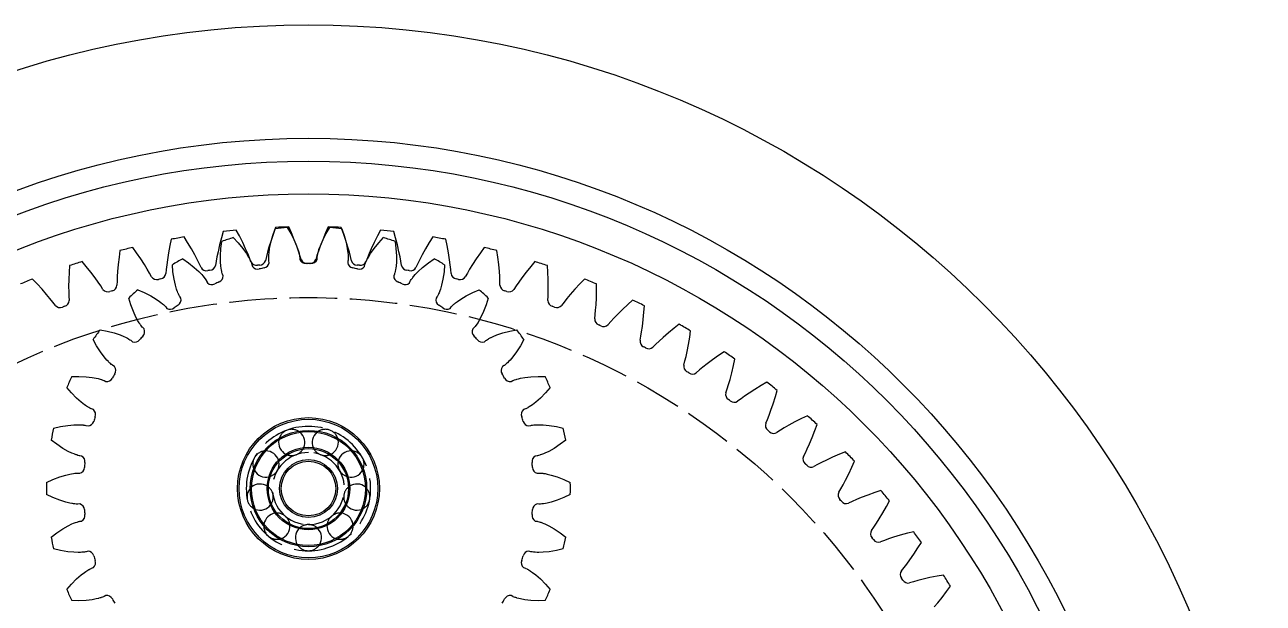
# Model space of a CAD drawing. Extents: x -49 to 4846, y -968 to 1090.
# Drawn here: x 4320.6 to 4547.6, y -723.9 to -617.9 of the extents above; entities that cross this region are included whole.
import ezdxf

# ---------------------------------------------------------------- set-up
doc = ezdxf.new("R2010")
doc.units = 0
doc.linetypes.add('DASHED', pattern=[11.05, 8.7, -2.35])
doc.linetypes.add('DOT', pattern=[2.2, 1.1, -1.1])
doc.layers.get('0').update_dxf_attribs({"linetype": 'CONTINUOUS'})
doc.layers.add('INVISIBLE', color=6, linetype='DOT')

msp = doc.modelspace()

# ---------------------------------------------------------------- linework, layer by layer
at = {"color": 1}
for p, q in [((4356.984775, -655.782829), (4356.65646, -656.924487)), ((4359.940391, -656.579332), (4359.381887, -655.530883)), ((4366.070104, -656.495485), (4366.492477, -655.283903)), ((4366.587351, -655.027027), (4366.180197, -656.143002)), ((4368.690271, -655.052907), (4369.355315, -656.150196)), ((4369.480206, -656.027763), (4368.996198, -654.942909)), ((4370.004994, -657.287414), (4369.480206, -656.027763)), ((4375.735249, -656.027763), (4375.210472, -657.287385)), ((4376.219257, -654.942909), (4375.735249, -656.027763)), ((4375.86014, -656.150196), (4376.525185, -655.052906)), ((4379.035258, -656.143002), (4378.628104, -655.027027)), ((4378.722978, -655.283905), (4379.145351, -656.495485)), ((4385.833568, -655.530882), (4385.275064, -656.579332)), ((4388.558995, -656.924487), (4388.23068, -655.782829)), ((4347.458313, -657.206631), (4347.210435, -658.36841)), ((4350.46229, -657.79502), (4349.83201, -656.788085)), ((4351.157281, -658.969376), (4350.46229, -657.79502)), ((4356.312096, -658.244885), (4356.025655, -659.481109)), ((4356.65646, -656.924487), (4356.312096, -658.244885)), ((4356.565794, -658.868692), (4356.727035, -657.59577)), ((4358.828775, -656.912875), (4359.707426, -657.847914)), ((4359.707426, -657.847914), (4360.569585, -658.894457)), ((4360.55177, -657.799307), (4359.940391, -656.579332)), ((4361.088962, -658.948931), (4360.55177, -657.799307)), ((4365.744565, -657.436162), (4365.372588, -658.649394)), ((4365.48604, -658.91058), (4365.70815, -657.802221)), ((4365.70815, -657.802221), (4366.070104, -656.495485)), ((4366.180197, -656.143002), (4365.744565, -657.436162)), ((4369.355315, -656.150196), (4369.981046, -657.353121)), ((4369.981046, -657.353121), (4370.428743, -658.391081)), ((4370.460684, -658.471711), (4370.004994, -657.287414)), ((4375.210472, -657.287385), (4374.75477, -658.471714)), ((4374.786712, -658.391081), (4375.234409, -657.353121)), ((4375.234409, -657.353121), (4375.86014, -656.150196)), ((4379.470899, -657.436192), (4379.035258, -656.143002)), ((4379.145351, -656.495485), (4379.507305, -657.802221)), ((4379.842866, -658.649391), (4379.470899, -657.436192)), ((4379.507305, -657.802221), (4379.729415, -658.91058)), ((4384.663698, -657.799279), (4384.126492, -658.948934)), ((4384.64587, -658.894457), (4385.508029, -657.847914)), ((4385.275064, -656.579332), (4384.663698, -657.799279)), ((4385.508029, -657.847914), (4386.386681, -656.912874)), ((4388.48842, -657.595771), (4388.649661, -658.868692)), ((4388.903367, -658.244915), (4388.558995, -656.924487)), ((4389.189799, -659.481106), (4388.903367, -658.244915)), ((4394.753165, -657.79502), (4394.058189, -658.969349)), ((4395.383445, -656.788085), (4394.753165, -657.79502)), ((4398.00502, -658.36841), (4397.757142, -657.206632)), ((4337.888144, -660.467738), (4337.730895, -661.823213)), ((4338.054376, -659.291498), (4337.888144, -660.467738)), ((4341.09208, -659.668907), (4340.393095, -658.70839)), ((4341.867297, -660.791922), (4341.09208, -659.668907)), ((4346.959016, -659.709614), (4346.759508, -660.962808)), ((4347.210435, -658.36841), (4346.959016, -659.709614)), ((4351.773358, -660.078728), (4351.157281, -658.969376)), ((4352.221767, -660.935931), (4351.773358, -660.078728)), ((4355.830895, -660.428699), (4355.682256, -661.239771)), ((4356.025655, -659.481109), (4355.830895, -660.428701)), ((4356.483435, -660.222127), (4356.565794, -658.868692)), ((4356.49662, -661.352445), (4356.483435, -660.222127)), ((4360.569585, -658.894457), (4361.223303, -659.816653)), ((4361.476483, -659.835326), (4361.088962, -658.948931)), ((4361.223303, -659.816653), (4361.621235, -660.464846)), ((4361.790505, -660.597769), (4361.476482, -659.835324)), ((4361.621235, -660.464846), (4361.776026, -660.745455)), ((4364.907348, -660.379817), (4364.730944, -661.131041)), ((4365.112202, -659.581089), (4364.907348, -660.379817)), ((4365.372588, -658.649394), (4365.112202, -659.581092)), ((4365.335305, -660.599085), (4365.336202, -660.495229)), ((4365.336202, -660.495229), (4365.339009, -660.372353)), ((4365.339009, -660.372353), (4365.349025, -660.139765)), ((4365.349025, -660.139765), (4365.353435, -660.065292)), ((4365.353435, -660.065292), (4365.386155, -659.664586)), ((4365.386154, -659.66459), (4365.48604, -658.91058)), ((4370.428743, -658.391081), (4370.683212, -659.107844)), ((4370.785429, -659.382978), (4370.460684, -658.471711)), ((4370.683212, -659.107844), (4370.776279, -659.414504)), ((4370.776279, -659.414504), (4370.874268, -659.781306)), ((4371.045501, -660.165469), (4370.785428, -659.382976)), ((4370.874268, -659.781306), (4370.87648, -659.790339)), ((4370.87648, -659.790339), (4370.927245, -660.011353)), ((4370.927245, -660.011353), (4370.942384, -660.083779)), ((4370.942384, -660.083779), (4370.98604, -660.321352)), ((4370.98604, -660.321352), (4371.010629, -660.493378)), ((4371.010629, -660.493378), (4371.01962, -660.576989)), ((4371.273879, -660.902561), (4371.045501, -660.165469)), ((4374.169955, -660.165468), (4373.941578, -660.902556)), ((4374.430027, -659.382976), (4374.169955, -660.165468)), ((4374.195836, -660.576982), (4374.208478, -660.464239)), ((4374.208478, -660.464239), (4374.244298, -660.234092)), ((4374.244298, -660.234092), (4374.24612, -660.223948)), ((4374.24612, -660.223948), (4374.288211, -660.011349)), ((4374.288211, -660.011349), (4374.310682, -659.909949)), ((4374.310682, -659.909949), (4374.338975, -659.790341)), ((4374.338975, -659.790341), (4374.39713, -659.564919)), ((4374.39713, -659.564919), (4374.416926, -659.49299)), ((4374.416926, -659.49299), (4374.532243, -659.107843)), ((4374.75477, -658.471714), (4374.430026, -659.382978)), ((4374.532242, -659.107847), (4374.786712, -658.391081)), ((4379.729415, -658.91058), (4379.8293, -659.664587)), ((4379.8293, -659.664588), (4379.856575, -659.983896)), ((4380.103253, -659.581092), (4379.842866, -658.649391)), ((4379.856575, -659.983896), (4379.87616, -660.363056)), ((4379.87616, -660.363056), (4379.876446, -660.372351)), ((4379.876446, -660.372351), (4379.88015, -660.59909)), ((4380.308108, -660.379818), (4380.103253, -659.581089)), ((4380.484513, -661.131046), (4380.308108, -660.379818)), ((4383.401347, -660.8176), (4383.594221, -660.464844)), ((4383.738973, -659.835324), (4383.424951, -660.597768)), ((4383.594219, -660.464848), (4383.992152, -659.816653)), ((4384.126492, -658.948934), (4383.738972, -659.835326)), ((4383.992152, -659.816653), (4384.64587, -658.894457)), ((4388.649661, -658.868692), (4388.73202, -660.222127)), ((4388.73202, -660.222127), (4388.718835, -661.352445)), ((4389.38456, -660.428701), (4389.189799, -659.481106)), ((4389.533199, -661.239772), (4389.38456, -660.428699)), ((4393.442095, -660.078731), (4392.993688, -660.935931)), ((4394.058189, -658.969349), (4393.442095, -660.078731)), ((4398.256444, -659.709644), (4398.00502, -658.36841)), ((4398.455946, -660.962804), (4398.256444, -659.709644)), ((4404.123375, -659.668907), (4403.348175, -660.791896)), ((4404.82236, -658.70839), (4404.123375, -659.668907)), ((4407.327311, -660.467738), (4407.161079, -659.291498)), ((4407.484563, -661.823243), (4407.327311, -660.467738)), ((4328.81878, -662.027271), (4328.735003, -663.212242)), ((4331.875411, -662.191861), (4331.111126, -661.282443)), ((4332.727076, -663.258064), (4331.875411, -662.191861)), ((4337.730895, -661.823213), (4337.619291, -663.087271)), ((4342.559257, -661.855595), (4341.867297, -660.791922)), ((4343.066369, -662.679431), (4342.559257, -661.855595)), ((4343.483447, -663.390751), (4343.066368, -662.679429)), ((4346.539624, -662.74114), (4346.469487, -663.509603)), ((4346.631323, -661.921675), (4346.539624, -662.74114)), ((4346.759508, -660.962808), (4346.631323, -661.921677)), ((4347.762594, -663.166096), (4347.655656, -661.887466)), ((4349.569486, -660.782518), (4350.623341, -661.514443)), ((4350.623341, -661.514443), (4351.684249, -662.358863)), ((4351.684249, -662.358863), (4352.515416, -663.124991)), ((4352.588209, -661.674612), (4352.221766, -660.935929)), ((4352.916949, -662.372747), (4352.588209, -661.674612)), ((4355.682256, -661.239771), (4355.558685, -662.00147)), ((4356.555684, -662.110746), (4356.49662, -661.352445)), ((4356.60699, -662.509495), (4356.555684, -662.110741)), ((4356.618161, -662.583257), (4356.60699, -662.509495)), ((4356.656722, -662.812844), (4356.618161, -662.583257)), ((4356.679523, -662.933619), (4356.656722, -662.812844)), ((4361.776026, -660.745455), (4361.948136, -661.083869)), ((4362.069744, -661.317135), (4361.790505, -660.597769)), ((4361.948136, -661.083869), (4361.952177, -661.092244)), ((4361.952177, -661.092244), (4362.047785, -661.297874)), ((4362.047785, -661.297874), (4362.077651, -661.365569)), ((4362.077651, -661.365569), (4362.169748, -661.588874)), ((4362.169748, -661.588874), (4362.229566, -661.752029)), ((4362.229566, -661.752029), (4362.255744, -661.831943)), ((4362.255741, -661.831936), (4362.343167, -662.169434)), ((4365.338335, -660.81579), (4365.335305, -660.599085)), ((4365.338662, -660.826091), (4365.338335, -660.81579)), ((4365.351476, -661.058656), (4365.338662, -660.826091)), ((4365.36255, -661.171564), (4365.351476, -661.058656)), ((4365.419955, -661.515442), (4365.36255, -661.171564)), ((4371.019619, -660.576982), (4371.034965, -660.925281)), ((4374.18049, -660.925281), (4374.195836, -660.576982)), ((4379.852905, -661.171564), (4379.7955, -661.515442)), ((4379.861494, -661.087918), (4379.852904, -661.171571)), ((4379.873208, -660.914539), (4379.861494, -661.087918)), ((4379.8799, -660.673081), (4379.873208, -660.914539)), ((4379.88015, -660.59909), (4379.8799, -660.673081)), ((4382.872288, -662.169434), (4382.959714, -661.831936)), ((4382.959714, -661.831936), (4382.99552, -661.724286)), ((4382.99552, -661.724286), (4383.078408, -661.506615)), ((4383.078408, -661.506615), (4383.082299, -661.497071)), ((4383.082299, -661.497071), (4383.167672, -661.29787)), ((4383.424951, -660.597768), (4383.145713, -661.31713)), ((4383.167672, -661.29787), (4383.210734, -661.203358)), ((4383.210734, -661.203358), (4383.263277, -661.092246)), ((4383.263277, -661.092246), (4383.367029, -660.88384)), ((4383.367029, -660.88384), (4383.401347, -660.8176)), ((4388.558734, -662.812842), (4388.515215, -663.035397)), ((4388.560387, -662.803691), (4388.558734, -662.812842)), ((4388.620062, -662.428744), (4388.560387, -662.803691)), ((4388.659771, -662.110743), (4388.620062, -662.428744)), ((4388.718835, -661.352445), (4388.659771, -662.110743)), ((4389.656772, -662.001475), (4389.533199, -661.239772)), ((4392.627246, -661.674611), (4392.298509, -662.372742)), ((4392.993689, -660.935929), (4392.627246, -661.674611)), ((4392.700039, -663.124991), (4393.531206, -662.358863)), ((4393.531206, -662.358863), (4394.592114, -661.514443)), ((4394.592114, -661.514443), (4395.64597, -660.782517)), ((4397.559799, -661.887468), (4397.452861, -663.166096)), ((4398.584132, -661.921677), (4398.455946, -660.962804)), ((4398.675831, -662.74114), (4398.584132, -661.921675)), ((4398.745969, -663.509608), (4398.675831, -662.74114)), ((4402.149087, -662.679429), (4401.732009, -663.39075)), ((4402.656196, -661.855598), (4402.149085, -662.679432)), ((4403.348175, -660.791896), (4402.656196, -661.855598)), ((4407.596164, -663.087267), (4407.484563, -661.823243)), ((4413.340044, -662.191861), (4412.488397, -663.25804)), ((4414.104329, -661.282443), (4413.340044, -662.191861)), ((4416.480452, -663.212242), (4416.396675, -662.027272)), ((4322.857185, -665.351592), (4322.031324, -664.497703)), ((4328.67269, -664.575384), (4328.649534, -665.844148)), ((4328.735003, -663.212242), (4328.67269, -664.575384)), ((4333.49155, -664.270878), (4332.727076, -663.258064)), ((4334.054894, -665.057333), (4333.49155, -664.270878)), ((4334.520575, -665.737826), (4334.054893, -665.057331)), ((4337.523993, -664.876609), (4337.507632, -665.648093)), ((4337.558306, -664.052744), (4337.523993, -664.876609)), ((4337.619291, -663.087271), (4337.558306, -664.052746)), ((4343.860085, -664.064253), (4343.483447, -663.390751)), ((4347.963429, -664.507079), (4347.762594, -663.166096)), ((4348.211332, -665.609955), (4347.963429, -664.507079)), ((4352.515416, -663.124991), (4353.03942, -663.676285)), ((4353.03942, -663.676285), (4353.24917, -663.918579)), ((4353.24917, -663.918579), (4353.48788, -664.213814)), ((4353.48788, -664.213814), (4353.493574, -664.221166)), ((4353.493574, -664.221166), (4353.629845, -664.402425)), ((4353.629845, -664.402425), (4353.673133, -664.462431)), ((4353.673133, -664.462431), (4353.809645, -664.661708)), ((4353.809645, -664.661708), (4353.902078, -664.808861)), ((4353.902078, -664.808861), (4353.944299, -664.881586)), ((4353.944295, -664.88158), (4354.09998, -665.193525)), ((4356.700239, -663.035392), (4356.679523, -662.933619)), ((4356.748258, -663.246731), (4356.700239, -663.035392)), ((4356.75072, -663.256739), (4356.748258, -663.246731)), ((4356.811606, -663.481559), (4356.75072, -663.256739)), ((4356.845913, -663.589696), (4356.811606, -663.481559)), ((4356.97356, -663.914125), (4356.845913, -663.589696)), ((4388.369542, -663.589696), (4388.241895, -663.914125)), ((4388.395334, -663.509664), (4388.36954, -663.589703)), ((4388.44284, -663.342509), (4388.395334, -663.509664)), ((4388.499587, -663.107718), (4388.44284, -663.342509)), ((4388.515215, -663.035397), (4388.499587, -663.107718)), ((4391.115475, -665.193525), (4391.27116, -664.88158)), ((4391.27116, -664.88158), (4391.328566, -664.783726)), ((4391.328566, -664.783726), (4391.454899, -664.588045)), ((4391.454899, -664.588045), (4391.460689, -664.579519)), ((4391.460689, -664.579519), (4391.585613, -664.402421)), ((4391.585613, -664.402421), (4391.647384, -664.318927)), ((4391.647384, -664.318927), (4391.72188, -664.221167)), ((4391.72188, -664.221167), (4391.866694, -664.038888)), ((4391.866694, -664.038888), (4391.914036, -663.98123)), ((4391.914036, -663.98123), (4392.176036, -663.676284)), ((4392.176033, -663.676287), (4392.700039, -663.124991)), ((4397.252026, -664.507079), (4397.004123, -665.609955)), ((4397.452861, -663.166096), (4397.252026, -664.507079)), ((4401.732009, -663.39075), (4401.355373, -664.064249)), ((4407.657149, -664.052746), (4407.596164, -663.087267)), ((4407.691462, -664.87661), (4407.657149, -664.052744)), ((4407.707824, -665.648098), (4407.691462, -664.87661)), ((4411.160562, -665.057331), (4410.694881, -665.737825)), ((4411.723903, -664.270881), (4411.160561, -665.057333)), ((4412.488397, -663.25804), (4411.723903, -664.270881)), ((4416.542766, -664.575415), (4416.480452, -663.212242)), ((4416.565921, -665.844144), (4416.542766, -664.575415)), ((4423.184131, -664.497703), (4422.35827, -665.351592)), ((4323.781151, -666.355789), (4322.857185, -665.351592)), ((4324.614412, -667.312809), (4323.781151, -666.355789)), ((4325.231245, -668.058051), (4324.614412, -667.312809)), ((4328.649534, -665.844148), (4328.656045, -666.811525)), ((4328.656045, -666.811523), (4328.679286, -667.635775)), ((4334.943277, -666.383415), (4334.520575, -665.737826)), ((4341.317078, -666.492714), (4342.50008, -666.989536)), ((4342.50008, -666.989536), (4343.713369, -667.594928)), ((4348.426766, -666.339405), (4348.211332, -665.609955)), ((4348.559855, -666.718773), (4348.426764, -666.339401)), ((4348.586118, -666.788601), (4348.559855, -666.718773)), ((4348.671569, -667.005154), (4348.586118, -666.788601)), ((4348.718983, -667.118549), (4348.671569, -667.005154)), ((4348.760406, -667.213791), (4348.718983, -667.118549)), ((4348.851316, -667.410528), (4348.760406, -667.213791)), ((4396.424724, -667.281287), (4396.320401, -667.499149)), ((4396.455047, -667.213795), (4396.424724, -667.281287)), ((4396.543886, -667.005152), (4396.455047, -667.213795)), ((4396.547406, -666.996544), (4396.543886, -667.005152)), ((4396.683733, -666.642199), (4396.547406, -666.996544)), ((4396.78869, -666.339403), (4396.683733, -666.642199)), ((4397.004123, -665.609955), (4396.78869, -666.339402)), ((4401.502086, -667.594928), (4402.715375, -666.989536)), ((4402.715375, -666.989536), (4403.898378, -666.492714)), ((4410.694881, -665.737825), (4410.272182, -666.38341)), ((4416.536169, -667.635776), (4416.55941, -666.811523)), ((4416.55941, -666.811525), (4416.565921, -665.844144)), ((4420.601041, -667.312811), (4419.98421, -668.058051)), ((4421.434325, -666.355766), (4420.601041, -667.312811)), ((4422.35827, -665.351592), (4421.434325, -666.355766)), ((4425.386922, -667.95275), (4425.41985, -666.588551)), ((4425.41985, -666.588551), (4425.418936, -665.400623)), ((4325.74326, -668.704402), (4325.231243, -668.058049)), ((4326.209966, -669.318932), (4325.74326, -668.704402)), ((4328.679286, -667.635775), (4328.716781, -668.406521)), ((4340.045245, -669.19988), (4339.674802, -667.971425)), ((4340.520498, -670.469802), (4340.045245, -669.19988)), ((4343.713369, -667.594928), (4344.685661, -668.171506)), ((4344.685661, -668.171506), (4345.312834, -668.601806)), ((4345.312834, -668.601806), (4345.568376, -668.795196)), ((4345.568376, -668.795196), (4345.863252, -669.034348)), ((4345.863252, -669.034348), (4345.870351, -669.040356)), ((4345.870351, -669.040356), (4346.041329, -669.189321)), ((4346.041329, -669.189321), (4346.096148, -669.239016)), ((4346.096148, -669.239016), (4346.271109, -669.405557)), ((4346.271109, -669.405557), (4346.392116, -669.530275)), ((4346.392116, -669.530275), (4346.448535, -669.592633)), ((4346.44853, -669.592628), (4346.66567, -669.865388)), ((4348.855804, -667.419805), (4348.851316, -667.410528)), ((4348.962103, -667.627053), (4348.855804, -667.419805)), ((4349.018143, -667.725695), (4348.962103, -667.627053)), ((4349.210454, -668.016494), (4349.018143, -667.725695)), ((4396.197312, -667.725695), (4396.005001, -668.016494)), ((4396.23918, -667.652774), (4396.197308, -667.725701)), ((4396.320401, -667.499149), (4396.23918, -667.652774)), ((4398.549785, -669.865388), (4398.766925, -669.592628)), ((4398.766925, -669.592628), (4398.843421, -669.508848)), ((4398.843421, -669.508848), (4399.007678, -669.343709)), ((4399.007678, -669.343709), (4399.015114, -669.336573)), ((4399.015114, -669.336573), (4399.174129, -669.189318)), ((4399.174129, -669.189318), (4399.251909, -669.120492)), ((4399.251909, -669.120492), (4399.345103, -669.040357)), ((4399.345103, -669.040357), (4399.524651, -668.892169)), ((4399.524651, -668.892169), (4399.582945, -668.845614)), ((4399.582945, -668.845614), (4399.902623, -668.601805)), ((4399.902619, -668.601807), (4400.529794, -668.171506)), ((4400.529794, -668.171506), (4401.502086, -667.594928)), ((4405.17021, -669.19988), (4404.694957, -670.469802)), ((4405.540653, -667.971426), (4405.17021, -669.19988)), ((4416.498675, -668.406526), (4416.536169, -667.635776)), ((4419.472196, -668.704401), (4419.005493, -669.318928)), ((4419.984212, -668.058049), (4419.472196, -668.704401)), ((4425.247541, -670.184575), (4425.321518, -669.220004)), ((4425.321518, -669.220004), (4425.386922, -667.95275)), ((4431.134116, -669.132706), (4430.142374, -670.069982)), ((4432.017529, -668.338506), (4431.134116, -669.132706)), ((4434.101952, -670.580216), (4434.183907, -669.395119)), ((4340.992284, -671.497037), (4340.520498, -670.469802)), ((4341.354671, -672.165755), (4340.992284, -671.497037)), ((4404.223171, -671.497037), (4403.860785, -672.165753)), ((4404.694957, -670.469802), (4404.223171, -671.497037)), ((4425.075693, -671.771453), (4425.166861, -671.005196)), ((4425.166861, -671.005196), (4425.247542, -670.184572)), ((4428.577048, -671.666964), (4428.021192, -672.276025)), ((4429.244359, -670.96657), (4428.577046, -671.666966)), ((4430.142374, -670.069982), (4429.244359, -670.96657)), ((4433.973942, -671.938795), (4434.101952, -670.580216)), ((4334.432222, -673.793901), (4335.692668, -674.033907)), ((4335.692668, -674.033907), (4337.005311, -674.373813)), ((4341.563727, -672.509162), (4341.354669, -672.165751)), ((4341.603934, -672.572004), (4341.563727, -672.509162)), ((4341.732542, -672.766058), (4341.603934, -672.572004)), ((4341.802496, -672.867118), (4341.732542, -672.766058)), ((4341.862816, -672.951666), (4341.802496, -672.867118)), ((4341.992642, -673.125203), (4341.862816, -672.951666)), ((4341.998962, -673.133344), (4341.992642, -673.125203)), ((4342.146027, -673.313962), (4341.998962, -673.133344)), ((4342.221351, -673.398797), (4342.146027, -673.313962)), ((4342.46992, -673.643258), (4342.221351, -673.398797)), ((4402.994104, -673.398797), (4402.745535, -673.643258)), ((4403.050218, -673.336174), (4402.994099, -673.398802)), ((4403.161605, -673.202793), (4403.050218, -673.336174)), ((4403.308944, -673.011383), (4403.161605, -673.202793)), ((4403.352637, -672.95167), (4403.308944, -673.011383)), ((4403.482914, -672.766057), (4403.352637, -672.95167)), ((4403.488147, -672.758369), (4403.482914, -672.766057)), ((4403.695166, -672.44011), (4403.488147, -672.758369)), ((4403.860785, -672.165753), (4403.695166, -672.44011)), ((4408.210144, -674.373813), (4409.522787, -674.033907)), ((4409.522787, -674.033907), (4410.783234, -673.793901)), ((4428.021192, -672.276025), (4427.512759, -672.856499)), ((4433.54149, -674.968455), (4433.679218, -674.155459)), ((4433.679217, -674.155461), (4433.820299, -673.198401)), ((4433.820299, -673.198401), (4433.973942, -671.938795)), ((4439.624827, -673.516781), (4438.57012, -674.382594)), ((4440.561489, -672.78614), (4439.624827, -673.516781)), ((4442.484461, -675.167791), (4442.648884, -673.991298)), ((4333.751033, -676.706338), (4333.133274, -675.581747)), ((4337.005311, -674.373813), (4338.076233, -674.735639)), ((4338.076233, -674.735639), (4338.779165, -675.02614)), ((4338.779166, -675.02614), (4339.069332, -675.162173)), ((4339.069332, -675.162173), (4339.407487, -675.334792)), ((4339.407487, -675.334792), (4339.415679, -675.339192)), ((4339.415679, -675.339192), (4339.613893, -675.449354)), ((4339.613893, -675.449354), (4339.677846, -675.486566)), ((4339.677846, -675.486566), (4339.883609, -675.61309)), ((4339.883609, -675.61309), (4340.027903, -675.709925)), ((4340.027903, -675.709925), (4340.096054, -675.75919)), ((4340.096048, -675.759185), (4340.365152, -675.980839)), ((4404.850303, -675.980839), (4405.119407, -675.759185)), ((4405.119407, -675.759185), (4405.211651, -675.693141)), ((4405.211651, -675.693141), (4405.406652, -675.565762)), ((4405.406652, -675.565762), (4405.415409, -675.560328)), ((4405.415409, -675.560328), (4405.601566, -675.449352)), ((4405.601566, -675.449352), (4405.691956, -675.398201)), ((4405.691956, -675.398201), (4405.799774, -675.339193)), ((4405.799774, -675.339193), (4406.006209, -675.231574)), ((4406.006209, -675.231574), (4406.072909, -675.198156)), ((4406.072909, -675.198156), (4406.436291, -675.026139)), ((4406.436287, -675.026141), (4407.139222, -674.735639)), ((4407.139222, -674.735639), (4408.210144, -674.373813)), ((4412.08218, -675.581748), (4411.464422, -676.706338)), ((4433.397092, -675.726487), (4433.54149, -674.968455)), ((4436.300219, -676.435297), (4435.752533, -676.978891)), ((4436.897207, -675.866494), (4436.300219, -676.435297)), ((4437.61175, -675.214355), (4436.897205, -675.866496)), ((4438.57012, -674.382594), (4437.61175, -675.214355)), ((4442.261993, -676.514131), (4442.484461, -675.167791)), ((4334.479932, -677.849699), (4333.751033, -676.706338)), ((4335.154983, -678.756396), (4334.479932, -677.849699)), ((4410.735523, -677.849699), (4410.060472, -678.756396)), ((4411.464422, -676.706338), (4410.735523, -677.849699)), ((4441.619256, -679.506245), (4441.81336, -678.704836)), ((4441.813359, -678.704838), (4442.020858, -677.759951)), ((4442.020858, -677.759951), (4442.261993, -676.514131)), ((4447.789038, -678.482459), (4446.676504, -679.27259)), ((4448.774385, -677.818936), (4447.789038, -678.482459)), ((4335.648485, -679.335157), (4335.154983, -678.756396)), ((4335.924371, -679.627594), (4335.648482, -679.335153)), ((4335.976764, -679.680703), (4335.924371, -679.627594)), ((4336.142909, -679.843778), (4335.976764, -679.680703)), ((4336.232346, -679.928084), (4336.142909, -679.843778)), ((4336.308925, -679.998244), (4336.232346, -679.928084)), ((4336.471995, -680.140996), (4336.308925, -679.998244)), ((4336.47987, -680.147646), (4336.471995, -680.140996)), ((4336.661273, -680.293741), (4336.47987, -680.147646)), ((4336.75259, -680.36106), (4336.661273, -680.293741)), ((4337.046553, -680.548499), (4336.75259, -680.36106)), ((4408.462865, -680.36106), (4408.168902, -680.548499)), ((4408.530773, -680.311473), (4408.462859, -680.361065)), ((4408.667457, -680.204165), (4408.530773, -680.311473)), ((4408.851373, -680.047571), (4408.667457, -680.204165)), ((4408.906526, -679.998247), (4408.851373, -680.047571)), ((4409.072548, -679.843777), (4408.906526, -679.998247)), ((4409.079265, -679.837345), (4409.072548, -679.843777)), ((4409.34793, -679.569083), (4409.079265, -679.837345)), ((4409.566972, -679.335155), (4409.34793, -679.569083)), ((4410.060472, -678.756396), (4409.566972, -679.335155)), ((4441.422332, -680.252357), (4441.619256, -679.506245)), ((4444.904154, -680.636179), (4444.268943, -681.161953)), ((4445.662448, -680.035472), (4444.904153, -680.63618)), ((4446.676504, -679.27259), (4445.662448, -680.035472)), ((4450.210695, -681.656467), (4450.526537, -680.328925)), ((4450.526537, -680.328925), (4450.772627, -679.166767)), ((4329.215819, -682.366982), (4330.498621, -682.339681)), ((4330.498621, -682.339681), (4331.85325, -682.399246)), ((4331.85325, -682.399246), (4332.975998, -682.530508)), ((4332.975998, -682.530508), (4333.723968, -682.668513)), ((4333.723968, -682.668513), (4334.036076, -682.741245)), ((4334.036076, -682.741245), (4334.402731, -682.839785)), ((4334.402731, -682.839785), (4334.411659, -682.842386)), ((4334.411659, -682.842386), (4334.628446, -682.908929)), ((4334.628446, -682.908929), (4334.698738, -682.932031)), ((4334.698738, -682.932031), (4334.92631, -683.01301)), ((4334.92631, -683.01301), (4335.087584, -683.077728)), ((4335.087584, -683.077728), (4335.164488, -683.111747)), ((4335.164482, -683.111744), (4335.47379, -683.272605)), ((4409.741665, -683.272605), (4410.050973, -683.111744)), ((4410.050973, -683.111744), (4410.154932, -683.066322)), ((4410.154932, -683.066322), (4410.372156, -682.982269)), ((4410.372156, -682.982269), (4410.381852, -682.978775)), ((4410.381852, -682.978775), (4410.587014, -682.908928)), ((4410.587014, -682.908928), (4410.686064, -682.877688)), ((4410.686064, -682.877688), (4410.803794, -682.842386)), ((4410.803794, -682.842386), (4411.028093, -682.780039)), ((4411.028093, -682.780039), (4411.100283, -682.761219)), ((4411.100283, -682.761219), (4411.491489, -682.668512)), ((4411.491485, -682.668513), (4412.239457, -682.530508)), ((4412.239457, -682.530508), (4413.362205, -682.399246)), ((4413.362205, -682.399246), (4414.716834, -682.339681)), ((4414.716834, -682.339681), (4415.999638, -682.366982)), ((4444.268943, -681.161953), (4443.684672, -681.666017)), ((4449.610338, -683.810543), (4449.883244, -682.882431)), ((4449.883244, -682.882431), (4450.210695, -681.656467)), ((4329.155045, -685.357402), (4328.31697, -684.385825)), ((4330.105734, -686.324231), (4329.155045, -685.357402)), ((4416.06041, -685.357402), (4415.109721, -686.324231)), ((4416.898484, -684.385826), (4416.06041, -685.357402)), ((4449.112314, -685.327015), (4449.360804, -684.596457)), ((4449.360804, -684.596457), (4449.610339, -683.81054)), ((4453.35723, -685.406434), (4452.558879, -685.952783)), ((4454.422032, -684.716147), (4453.35723, -685.406434)), ((4455.586973, -684.005547), (4454.422032, -684.716147)), ((4456.616205, -683.412375), (4455.586973, -684.005547)), ((4458.189, -686.038474), (4458.51556, -684.896313)), ((4330.954546, -687.070764), (4330.105734, -686.324231)), ((4331.557595, -687.534272), (4330.954546, -687.070764)), ((4331.888253, -687.76296), (4331.557591, -687.53427)), ((4331.950544, -687.804015), (4331.888253, -687.76296)), ((4332.146963, -687.928982), (4331.950544, -687.804015)), ((4413.394971, -687.717545), (4413.076401, -687.924087)), ((4413.657862, -687.534271), (4413.394971, -687.717545)), ((4414.260909, -687.070764), (4413.657862, -687.534271)), ((4415.109721, -686.324231), (4414.260909, -687.070764)), ((4451.888541, -686.432965), (4451.270531, -686.895045)), ((4452.558881, -685.952781), (4451.888541, -686.432965)), ((4457.369151, -688.540886), (4457.781323, -687.34075)), ((4457.781323, -687.34075), (4458.189, -686.038474)), ((4332.251974, -687.992852), (4332.146963, -687.928982)), ((4332.341467, -688.045557), (4332.251974, -687.992852)), ((4332.530653, -688.151285), (4332.341467, -688.045557)), ((4332.539738, -688.156152), (4332.530653, -688.151285)), ((4332.747552, -688.261338), (4332.539738, -688.156152)), ((4332.85087, -688.308201), (4332.747552, -688.261338)), ((4333.17738, -688.430426), (4332.85087, -688.308201)), ((4412.364585, -688.308201), (4412.038075, -688.430426)), ((4412.441318, -688.273817), (4412.364578, -688.308204)), ((4412.597326, -688.197272), (4412.441318, -688.273817)), ((4412.809782, -688.082338), (4412.597326, -688.197272)), ((4412.873984, -688.045559), (4412.809782, -688.082338)), ((4413.068494, -687.928981), (4412.873984, -688.045559)), ((4413.076401, -687.924087), (4413.068494, -687.928981)), ((4456.728419, -690.214293), (4457.032169, -689.447697)), ((4457.032168, -689.447699), (4457.369151, -688.540886)), ((4462.980641, -690.059138), (4461.768969, -690.686745)), ((4464.048744, -689.539206), (4462.980641, -690.059138)), ((4325.89585, -691.837272), (4327.144943, -691.543858)), ((4327.144943, -691.543858), (4328.482355, -691.320477)), ((4328.482355, -691.320477), (4329.607859, -691.215439)), ((4329.607859, -691.215439), (4330.368177, -691.194916)), ((4330.368177, -691.194916), (4330.688587, -691.201168)), ((4330.688587, -691.201168), (4331.067717, -691.221323)), ((4331.067717, -691.221323), (4331.076991, -691.222011)), ((4331.076991, -691.222011), (4331.302875, -691.242027)), ((4331.302875, -691.242027), (4331.376434, -691.25001)), ((4331.376434, -691.25001), (4331.615871, -691.281904)), ((4331.615871, -691.281904), (4331.787076, -691.311678)), ((4331.787076, -691.311678), (4331.869372, -691.328964)), ((4331.869365, -691.328963), (4332.205359, -691.421999)), ((4413.010096, -691.421999), (4413.34609, -691.328963)), ((4413.34609, -691.328963), (4413.457221, -691.306147)), ((4413.457221, -691.306147), (4413.687173, -691.269094)), ((4413.687173, -691.269094), (4413.697384, -691.267692)), ((4413.697384, -691.267692), (4413.912584, -691.242027)), ((4413.912584, -691.242027), (4414.015965, -691.232063)), ((4414.015965, -691.232063), (4414.138462, -691.222011)), ((4414.138462, -691.222011), (4414.370822, -691.20766)), ((4414.370822, -691.20766), (4414.445348, -691.20426)), ((4414.445348, -691.20426), (4414.84728, -691.194916)), ((4414.847275, -691.194916), (4415.607596, -691.215439)), ((4415.607596, -691.215439), (4416.7331, -691.320477)), ((4416.7331, -691.320477), (4418.070512, -691.543858)), ((4418.070512, -691.543858), (4419.319607, -691.837272)), ((4456.429574, -690.925737), (4456.728419, -690.214293)), ((4459.121891, -692.222653), (4458.473153, -692.640497)), ((4459.824093, -691.7904), (4459.121891, -692.222653)), ((4460.658609, -691.301074), (4459.824091, -691.790401)), ((4461.768969, -690.686745), (4460.658609, -691.301074)), ((4464.936995, -693.539287), (4465.43452, -692.268621)), ((4465.43452, -692.268621), (4465.839957, -691.152022)), ((4326.458147, -694.774979), (4325.436385, -693.99888)), ((4419.779069, -693.99888), (4418.757308, -694.774979)), ((4464.442108, -694.707747), (4464.936995, -693.539287)), ((4327.589076, -695.523022), (4326.458147, -694.774979)), ((4328.574553, -696.076763), (4327.589076, -695.523022)), ((4329.260793, -696.404762), (4328.574553, -696.076763)), ((4329.631772, -696.559704), (4329.260789, -696.40476)), ((4329.701238, -696.586911), (4329.631772, -696.559704)), ((4329.919346, -696.66831), (4329.701238, -696.586911)), ((4330.035342, -696.708951), (4329.919346, -696.66831)), ((4330.133837, -696.741897), (4330.035342, -696.708951)), ((4330.340872, -696.805981), (4330.133837, -696.741897)), ((4330.35077, -696.808853), (4330.340872, -696.805981)), ((4330.575912, -696.868533), (4330.35077, -696.808853)), ((4330.686716, -696.892891), (4330.575912, -696.868533)), ((4414.610945, -696.875212), (4414.528732, -696.892893)), ((4414.779458, -696.832776), (4414.610945, -696.875212)), ((4415.011167, -696.764525), (4414.779458, -696.832776)), ((4415.081613, -696.741898), (4415.011167, -696.764525)), ((4415.296111, -696.668309), (4415.081613, -696.741898)), ((4415.304863, -696.665166), (4415.296111, -696.668309)), ((4415.659413, -696.529372), (4415.304863, -696.665166)), ((4415.954664, -696.404761), (4415.659413, -696.529372)), ((4416.640902, -696.076763), (4415.954665, -696.40476)), ((4417.626378, -695.523022), (4416.640902, -696.076763)), ((4418.757308, -694.774979), (4417.626378, -695.523022)), ((4463.338462, -697.021248), (4463.686207, -696.332383)), ((4463.686207, -696.332383), (4464.042692, -695.588843)), ((4464.042691, -695.588845), (4464.442108, -694.707747)), ((4469.934022, -696.613739), (4468.681522, -697.155295)), ((4471.035791, -696.16958), (4469.934022, -696.613739)), ((4331.031503, -696.94456), (4330.686716, -696.892891)), ((4414.528739, -696.892891), (4414.183952, -696.94456)), ((4465.933752, -698.50281), (4465.257447, -698.874383)), ((4466.664397, -698.120594), (4465.933752, -698.50281)), ((4467.531013, -697.690672), (4466.664394, -698.120595)), ((4468.681522, -697.155295), (4467.531013, -697.690672)), ((4471.642847, -700.221878), (4472.227798, -698.989014)), ((4472.227798, -698.989014), (4472.710137, -697.903416)), ((4324.617414, -701.790873), (4325.778208, -701.24417)), ((4325.778208, -701.24417), (4327.03995, -700.747607)), ((4327.03995, -700.747607), (4328.119021, -700.410859)), ((4328.119021, -700.410859), (4328.858457, -700.232706)), ((4328.858457, -700.232705), (4329.173165, -700.172203)), ((4329.173165, -700.172203), (4329.548201, -700.113092)), ((4329.548201, -700.113092), (4329.557415, -700.111837)), ((4329.557415, -700.111837), (4329.782525, -700.084452)), ((4329.782525, -700.084452), (4329.856136, -700.076967)), ((4329.856136, -700.076967), (4330.096972, -700.058383)), ((4330.096972, -700.058383), (4330.270625, -700.05191)), ((4330.270625, -700.05191), (4330.354718, -700.051708)), ((4330.354711, -700.051708), (4330.702706, -700.072854)), ((4414.512749, -700.072854), (4414.860744, -700.051708)), ((4414.860744, -700.051708), (4414.974191, -700.052496)), ((4414.974191, -700.052496), (4415.206822, -700.064063)), ((4415.206822, -700.064063), (4415.217101, -700.064815)), ((4415.217101, -700.064815), (4415.432935, -700.084453)), ((4415.432935, -700.084453), (4415.536128, -700.096201)), ((4415.536128, -700.096201), (4415.658038, -700.111837)), ((4415.658038, -700.111837), (4415.888304, -700.14611)), ((4415.888304, -700.14611), (4415.961908, -700.15828)), ((4415.961908, -700.15828), (4416.357, -700.232706)), ((4416.356995, -700.232705), (4417.096434, -700.410859)), ((4417.096434, -700.410859), (4418.175505, -700.747607)), ((4418.175505, -700.747607), (4419.437247, -701.24417)), ((4419.437247, -701.24417), (4420.598042, -701.790874)), ((4470.607752, -702.204061), (4471.067658, -701.352971)), ((4471.067658, -701.352971), (4471.642847, -700.221878)), ((4469.805318, -703.583849), (4470.20027, -702.92092)), ((4470.20027, -702.92092), (4470.607753, -702.204059)), ((4476.413239, -703.637416), (4475.126012, -704.090283)), ((4477.543307, -703.271195), (4476.413239, -703.637416)), ((4325.778208, -704.547477), (4324.617413, -704.000773)), ((4327.03995, -705.044039), (4325.778208, -704.547477)), ((4328.119021, -705.380787), (4327.03995, -705.044039)), ((4328.85846, -705.558941), (4328.119021, -705.380787)), ((4329.253547, -705.633367), (4328.858455, -705.55894)), ((4329.327151, -705.645536), (4329.253547, -705.633367)), ((4329.557417, -705.67981), (4329.327151, -705.645536)), ((4329.679327, -705.695445), (4329.557417, -705.67981)), ((4329.78252, -705.707193), (4329.679327, -705.695445)), ((4329.998354, -705.726832), (4329.78252, -705.707193)), ((4330.008633, -705.727583), (4329.998354, -705.726832)), ((4330.241264, -705.73915), (4330.008633, -705.727583)), ((4330.354711, -705.739938), (4330.241264, -705.73915)), ((4330.702706, -705.718792), (4330.354711, -705.739938)), ((4414.860744, -705.739938), (4414.512749, -705.718792)), ((4414.944829, -705.739736), (4414.860737, -705.739938)), ((4415.118483, -705.733264), (4414.944829, -705.739736)), ((4415.359319, -705.71468), (4415.118483, -705.733264)), ((4415.43293, -705.707194), (4415.359319, -705.71468)), ((4415.65804, -705.679809), (4415.43293, -705.707194)), ((4415.667254, -705.678554), (4415.65804, -705.679809)), ((4416.04229, -705.619443), (4415.667254, -705.678554)), ((4416.356998, -705.558941), (4416.04229, -705.619443)), ((4417.096434, -705.380787), (4416.356998, -705.558941)), ((4418.175505, -705.044039), (4417.096434, -705.380787)), ((4419.437247, -704.547477), (4418.175505, -705.044039)), ((4420.598041, -704.000773), (4419.437247, -704.547477)), ((4472.290938, -705.242841), (4471.590361, -705.566332)), ((4473.046465, -704.912523), (4472.290938, -705.242841)), ((4473.940961, -704.544101), (4473.046463, -704.912524)), ((4475.126012, -704.090283), (4473.940961, -704.544101)), ((4478.535736, -706.166911), (4479.092628, -705.117604)), ((4477.213522, -708.444182), (4477.86621, -707.355968)), ((4477.86621, -707.355968), (4478.535736, -706.166911)), ((4326.458147, -711.016667), (4327.589076, -710.268624)), ((4327.589076, -710.268624), (4328.574553, -709.714884)), ((4328.574553, -709.714884), (4329.26079, -709.386886)), ((4329.260791, -709.386886), (4329.556042, -709.262274)), ((4329.556042, -709.262274), (4329.910592, -709.126481)), ((4329.910592, -709.126481), (4329.919344, -709.123337)), ((4329.919344, -709.123337), (4330.133842, -709.049748)), ((4330.133842, -709.049748), (4330.204288, -709.027121)), ((4330.204288, -709.027121), (4330.435997, -708.958871)), ((4330.435997, -708.958871), (4330.60451, -708.916435)), ((4330.60451, -708.916435), (4330.686723, -708.898754)), ((4330.686716, -708.898755), (4331.031503, -708.847087)), ((4414.183952, -708.847087), (4414.528739, -708.898755)), ((4414.528739, -708.898755), (4414.639543, -708.923113)), ((4414.639543, -708.923113), (4414.864685, -708.982794)), ((4414.864685, -708.982794), (4414.874583, -708.985666)), ((4414.874583, -708.985666), (4415.081618, -709.049749)), ((4415.081618, -709.049749), (4415.180113, -709.082696)), ((4415.180113, -709.082696), (4415.296109, -709.123336)), ((4415.296109, -709.123336), (4415.514217, -709.204736)), ((4415.514217, -709.204736), (4415.583683, -709.231943)), ((4415.583683, -709.231943), (4415.954666, -709.386886)), ((4415.954662, -709.386885), (4416.640902, -709.714884)), ((4416.640902, -709.714884), (4417.626378, -710.268624)), ((4417.626378, -710.268624), (4418.757308, -711.016667)), ((4475.798638, -710.58157), (4476.238871, -709.947806)), ((4476.238871, -709.947806), (4476.695367, -709.261115)), ((4476.695366, -709.261117), (4477.213522, -708.444182)), ((4325.436386, -711.792766), (4326.458147, -711.016667)), ((4418.757308, -711.016667), (4419.77907, -711.792767)), ((4478.162478, -712.409909), (4477.441041, -712.683742)), ((4478.939206, -712.133098), (4478.162478, -712.409909)), ((4479.857223, -711.82797), (4478.939204, -712.133099)), ((4481.071044, -711.457923), (4479.857223, -711.82797)), ((4482.386725, -711.095952), (4481.071044, -711.457923)), ((4483.539587, -710.809452), (4482.386725, -711.095952)), ((4484.327604, -713.767342), (4484.956335, -712.759439)), ((4327.144943, -714.247789), (4325.895848, -713.954374)), ((4328.482355, -714.471169), (4327.144943, -714.247789)), ((4329.607859, -714.576207), (4328.482355, -714.471169)), ((4330.36818, -714.59673), (4329.607859, -714.576207)), ((4330.770107, -714.587386), (4330.368175, -714.59673)), ((4330.844633, -714.583986), (4330.770107, -714.587386)), ((4331.076993, -714.569636), (4330.844633, -714.583986)), ((4331.19949, -714.559583), (4331.076993, -714.569636)), ((4331.302871, -714.549619), (4331.19949, -714.559583)), ((4331.518071, -714.523954), (4331.302871, -714.549619)), ((4331.528282, -714.522552), (4331.518071, -714.523954)), ((4331.758234, -714.485499), (4331.528282, -714.522552)), ((4331.869365, -714.462684), (4331.758234, -714.485499)), ((4332.205359, -714.369648), (4331.869365, -714.462684)), ((4413.34609, -714.462684), (4413.010096, -714.369648)), ((4413.428379, -714.479969), (4413.346083, -714.462682)), ((4413.599584, -714.509742), (4413.428379, -714.479969)), ((4413.839021, -714.541636), (4413.599584, -714.509742)), ((4413.91258, -714.549619), (4413.839021, -714.541636)), ((4414.138464, -714.569636), (4413.91258, -714.549619)), ((4414.147738, -714.570324), (4414.138464, -714.569636)), ((4414.526868, -714.590479), (4414.147738, -714.570324)), ((4414.847278, -714.59673), (4414.526868, -714.590479)), ((4415.607596, -714.576207), (4414.847278, -714.59673)), ((4416.7331, -714.471169), (4415.607596, -714.576207)), ((4418.070512, -714.247789), (4416.7331, -714.471169)), ((4419.319605, -713.954375), (4418.070512, -714.247789)), ((4482.849756, -715.946833), (4483.576764, -714.9068)), ((4483.576764, -714.9068), (4484.327604, -713.767342)), ((4481.772592, -717.378806), (4482.275877, -716.725632)), ((4482.275876, -716.725634), (4482.849756, -715.946833)), ((4329.155045, -720.434244), (4330.105734, -719.467415)), ((4330.105734, -719.467415), (4330.954546, -718.720882)), ((4330.954546, -718.720882), (4331.557593, -718.257376)), ((4331.557593, -718.257375), (4331.820484, -718.074101)), ((4331.820484, -718.074101), (4332.139054, -717.867559)), ((4332.139054, -717.867559), (4332.146961, -717.862665)), ((4332.146961, -717.862665), (4332.341471, -717.746087)), ((4332.341471, -717.746087), (4332.405673, -717.709308)), ((4332.405673, -717.709308), (4332.618129, -717.594375)), ((4332.618129, -717.594375), (4332.774136, -717.51783)), ((4332.774136, -717.51783), (4332.850877, -717.483442)), ((4332.85087, -717.483445), (4333.17738, -717.36122)), ((4412.038075, -717.36122), (4412.364585, -717.483445)), ((4412.364585, -717.483445), (4412.467903, -717.530308)), ((4412.467903, -717.530308), (4412.675717, -717.635494)), ((4412.675717, -717.635494), (4412.684802, -717.640361)), ((4412.684802, -717.640361), (4412.873988, -717.74609)), ((4412.873988, -717.74609), (4412.963481, -717.798794)), ((4412.963481, -717.798794), (4413.068492, -717.862664)), ((4413.068492, -717.862664), (4413.264911, -717.987632)), ((4413.264911, -717.987632), (4413.327202, -718.028687)), ((4413.327202, -718.028687), (4413.657864, -718.257376)), ((4413.65786, -718.257374), (4414.260909, -718.720882)), ((4414.260909, -718.720882), (4415.109721, -719.467415)), ((4415.109721, -719.467415), (4416.06041, -720.434244)), ((4481.289222, -717.980318), (4481.772592, -717.378806)), ((4485.250976, -719.506794), (4484.313908, -719.747142)), ((4486.487654, -719.22232), (4485.250976, -719.506794)), ((4487.82538, -718.953008), (4486.487654, -719.22232)), ((4488.995419, -718.747626), (4487.82538, -718.953008)), ((4328.316971, -721.40582), (4329.155045, -720.434244)), ((4416.06041, -720.434244), (4416.898485, -721.405821)), ((4483.519765, -719.969096), (4482.780985, -720.191937)), ((4484.313911, -719.747141), (4483.519765, -719.969096)), ((4488.746688, -722.837586), (4489.575184, -721.75328)), ((4489.575184, -721.75328), (4490.272691, -720.79169)), ((4330.498621, -723.451965), (4329.215817, -723.424664)), ((4331.85325, -723.392401), (4330.498621, -723.451965)), ((4332.975998, -723.261138), (4331.85325, -723.392401)), ((4333.72397, -723.123133), (4332.975998, -723.261138)), ((4334.115172, -723.030428), (4333.723966, -723.123134)), ((4334.187362, -723.011608), (4334.115172, -723.030428)), ((4334.411661, -722.94926), (4334.187362, -723.011608)), ((4334.529391, -722.913959), (4334.411661, -722.94926)), ((4334.628441, -722.882719), (4334.529391, -722.913959)), ((4334.833603, -722.812872), (4334.628441, -722.882719)), ((4334.843299, -722.809377), (4334.833603, -722.812872)), ((4335.060523, -722.725324), (4334.843299, -722.809377)), ((4335.164482, -722.679902), (4335.060523, -722.725324)), ((4335.47379, -722.519042), (4335.164482, -722.679902)), ((4410.050973, -722.679902), (4409.741665, -722.519042)), ((4410.127871, -722.713918), (4410.050967, -722.679899)), ((4410.289144, -722.778636), (4410.127871, -722.713918)), ((4410.516717, -722.859615), (4410.289144, -722.778636)), ((4410.587009, -722.882717), (4410.516717, -722.859615)), ((4410.803796, -722.949261), (4410.587009, -722.882717)), ((4410.812724, -722.951862), (4410.803796, -722.949261)), ((4411.179379, -723.050402), (4410.812724, -722.951862)), ((4411.491487, -723.123133), (4411.179379, -723.050402)), ((4412.239457, -723.261138), (4411.491487, -723.123134)), ((4413.362205, -723.392401), (4412.239457, -723.261138)), ((4414.716834, -723.451965), (4413.362205, -723.392401)), ((4415.999636, -723.424664), (4414.716834, -723.451965)), ((4487.322094, -724.561244), (4487.948902, -723.824372)), ((4487.948902, -723.824372), (4488.746688, -722.837586))]:
    msp.add_line(p, q, dxfattribs=at)
for centre, radius in [((4372.607727, -792.895823), 175), ((4372.607727, -792.895823), 154.196077), ((4372.607727, -792.895823), 150), ((4372.607727, -792.895823), 144), ((4372.607727, -702.895823), 13), ((4372.607727, -702.895823), 12.7), ((4372.607727, -702.895823), 10.665), ((4372.607727, -702.895823), 10.44), ((4372.607727, -702.895823), 7.56), ((4372.607727, -702.895823), 7.335), ((4372.607727, -702.895823), 5.3), ((4372.607727, -702.895823), 5)]:
    msp.add_circle(centre, radius, dxfattribs=at)
for centre, radius, start, end in [((4372.607709, -792.895644), 138, 95.499628, 96.500372), ((4372.60741, -702.892807), 48, 94.680946, 97.319054), ((4372.607721, -792.895643), 138, 91.499628, 92.500372), ((4372.607734, -792.895643), 138, 87.499628, 88.500372), ((4372.608045, -702.892807), 48, 82.680946, 85.319054), ((4372.607746, -792.895644), 138, 83.499628, 84.500372), ((4372.607696, -792.895646), 138, 99.499628, 100.500372), ((4372.60679, -702.892939), 48, 106.680946, 109.319054), ((4372.608665, -702.892939), 48, 70.680946, 73.319054), ((4372.607759, -792.895646), 138, 79.499628, 80.500372), ((4372.607684, -792.895649), 138, 103.499628, 104.500372), ((4372.607771, -792.895649), 138, 75.499628, 76.500372), ((4372.607672, -792.895652), 138, 107.499628, 108.500372), ((4372.606211, -702.893197), 48, 118.680946, 121.319054), ((4353.912762, -661.849315), 1.125, 207.727913, 281.2612), ((4354.457169, -661.772804), 1.125, 274.738787, 348.272366), ((4363.099644, -660.864443), 1.125, 203.727913, 277.2612), ((4363.288653, -661.559777), 1.125, 212.814253, 285.619877), ((4372.607727, -792.895823), 131.25, 93.907943, 94.092057), ((4372.607727, -702.895823), 41.25, 101.374728, 102.625272), ((4363.648062, -660.826094), 1.125, 270.738787, 344.272366), ((4364.308241, -661.343057), 1.125, 278.380123, 351.185747), ((4372.086544, -660.525524), 1.125, 200.814253, 273.619877), ((4372.332849, -660.522814), 1.125, 199.727913, 273.2612), ((4372.607727, -702.895823), 41.25, 89.374728, 90.625272), ((4372.607727, -792.895823), 131.25, 89.907943, 90.092057), ((4372.882606, -660.522814), 1.125, 266.738787, 340.272366), ((4373.128911, -660.525524), 1.125, 266.380123, 339.185747), ((4380.907214, -661.343057), 1.125, 188.814253, 261.619877), ((4381.567393, -660.826094), 1.125, 195.727913, 269.2612), ((4372.607727, -702.895823), 41.25, 77.374728, 78.625272), ((4372.607727, -792.895823), 131.25, 85.907943, 86.092057), ((4381.926802, -661.559777), 1.125, 254.380123, 327.185747), ((4382.115811, -660.864443), 1.125, 262.738787, 336.272366), ((4390.758286, -661.772804), 1.125, 191.727913, 265.2612), ((4391.302693, -661.849315), 1.125, 258.738787, 332.272366), ((4372.609244, -702.893197), 48, 58.680946, 61.319054), ((4372.607783, -792.895652), 138, 71.499628, 72.500372), ((4372.60766, -792.895656), 138, 111.499628, 112.500372), ((4344.81696, -663.472633), 1.125, 211.727913, 285.2612), ((4372.607727, -792.895823), 131.25, 101.907943, 102.092057), ((4345.354703, -663.358332), 1.125, 278.738787, 352.272366), ((4372.607727, -792.895823), 131.25, 97.907943, 98.092057), ((4372.607727, -702.895823), 41.25, 113.374728, 114.625272), ((4355.850299, -663.976644), 1.125, 290.380123, 3.185747), ((4389.365156, -663.976644), 1.125, 176.814253, 249.619877), ((4372.607727, -702.895823), 41.25, 65.374728, 66.625272), ((4372.607727, -792.895823), 131.25, 81.907943, 82.092057), ((4399.860752, -663.358332), 1.125, 187.727913, 261.2612), ((4372.607727, -792.895823), 131.25, 77.907943, 78.092057), ((4400.398495, -663.472633), 1.125, 254.738787, 328.272366), ((4372.607795, -792.895656), 138, 67.499628, 68.500372), ((4335.856551, -665.726487), 1.125, 215.727913, 289.2612), ((4372.607727, -792.895823), 131.25, 105.907943, 106.092057), ((4336.385012, -665.574953), 1.125, 282.738787, 356.272366), ((4372.605698, -702.893569), 48, 130.680946, 133.319054), ((4354.898049, -664.400613), 1.125, 224.814253, 297.619877), ((4390.317406, -664.400613), 1.125, 242.380123, 315.185747), ((4372.609757, -702.893569), 48, 46.680946, 49.319054), ((4408.830444, -665.574954), 1.125, 183.727913, 257.2612), ((4372.607727, -792.895823), 131.25, 73.907943, 74.092057), ((4409.358904, -665.726487), 1.125, 250.738787, 324.272366), ((4327.075191, -668.599898), 1.125, 219.727913, 293.2612), ((4372.607727, -792.895823), 131.25, 109.907943, 110.092057), ((4327.591793, -668.41187), 1.125, 286.738787, 0.272366), ((4372.607727, -702.895823), 41.25, 125.374728, 126.625272), ((4348.124737, -668.311187), 1.125, 302.380123, 15.185747), ((4397.090718, -668.311187), 1.125, 164.814253, 237.619877), ((4372.607727, -702.895823), 41.25, 53.374728, 54.625272), ((4417.623662, -668.41187), 1.125, 179.727913, 253.2612), ((4372.607727, -792.895823), 131.25, 69.907943, 70.092057), ((4418.140264, -668.599898), 1.125, 246.738787, 320.272366), ((4372.607806, -792.895662), 138, 63.499628, 64.500372), ((4347.281444, -668.923875), 1.125, 236.814253, 309.619877), ((4397.934011, -668.923875), 1.125, 230.380123, 303.185747), ((4426.197567, -671.855259), 1.125, 175.727913, 249.2612), ((4372.605274, -702.894041), 48, 142.680946, 145.319054), ((4341.469199, -674.157244), 1.125, 314.380123, 27.185747), ((4403.746256, -674.157244), 1.125, 152.814253, 225.619877), ((4372.610181, -702.894041), 48, 34.680946, 37.319054), ((4372.607727, -792.895823), 131.25, 65.907943, 66.092057), ((4426.699795, -672.078866), 1.125, 242.738787, 316.272366), ((4372.607817, -792.895667), 138, 59.499628, 60.500372), ((4340.771719, -674.931874), 1.125, 248.814253, 321.619877), ((4372.607727, -702.895823), 41.25, 137.374728, 138.625272), ((4372.607727, -702.895823), 41.25, 41.374728, 42.625272), ((4404.443736, -674.931874), 1.125, 218.380123, 291.185747), ((4434.510388, -675.888346), 1.125, 171.727913, 245.2612), ((4372.607727, -792.895823), 131.25, 61.907943, 62.092057), ((4434.995794, -676.146441), 1.125, 238.738787, 312.272366), ((4372.607828, -792.895674), 138, 55.499628, 56.500372), ((4336.174564, -681.259315), 1.125, 326.380123, 39.185747), ((4409.040891, -681.259315), 1.125, 140.814253, 213.619877), ((4442.521625, -680.491482), 1.125, 167.727913, 241.2612), ((4372.604957, -702.89459), 48, 154.680946, 157.319054), ((4335.65338, -682.162032), 1.125, 260.814253, 333.619877), ((4372.607727, -702.895823), 41.25, 149.374728, 150.625272), ((4372.607727, -702.895823), 41.25, 29.374728, 30.625272), ((4409.562075, -682.162032), 1.125, 206.380123, 279.185747), ((4372.610498, -702.89459), 48, 22.680946, 25.319054), ((4372.607727, -792.895823), 131.25, 57.907943, 58.092057), ((4442.987845, -680.782809), 1.125, 234.738787, 308.272366), ((4450.192249, -685.64224), 1.125, 163.727913, 237.2612), ((4372.607838, -792.895681), 138, 51.499628, 52.500372), ((4372.607727, -792.895823), 131.25, 53.907943, 54.092057), ((4450.637011, -685.965379), 1.125, 230.738787, 304.272366), ((4332.472233, -689.307006), 1.125, 338.380123, 51.185747), ((4372.607727, -702.895823), 41.25, 161.374728, 162.625272), ((4412.743222, -689.307006), 1.125, 128.814253, 201.619877), ((4372.607727, -702.895823), 41.25, 17.374728, 18.625272), ((4372.607848, -792.89569), 138, 47.499628, 48.500372), ((4372.604761, -702.895193), 48, 166.680946, 169.319054), ((4332.150124, -690.298356), 1.125, 272.814253, 345.619877), ((4413.065331, -690.298356), 1.125, 194.380123, 267.185747), ((4372.610694, -702.895193), 48, 10.680946, 13.319054), ((4457.484888, -691.315527), 1.125, 159.727913, 233.2612), ((4372.607727, -792.895823), 131.25, 49.907943, 50.092057), ((4369.529546, -694.43859), 2.4, 169.392842, 243.361264), ((4369.529546, -694.43859), 2.4, 336.563884, 50.573277), ((4375.685909, -694.43859), 2.4, 129.426723, 203.436116), ((4375.685909, -694.43859), 2.4, 296.638736, 10.607158), ((4457.906027, -691.668904), 1.125, 226.738787, 300.272366), ((4364.813499, -698.395823), 2.4, 16.518792, 90.625005), ((4380.401956, -698.395823), 2.4, 89.374995, 163.481208), ((4372.607857, -792.895698), 138, 43.499628, 44.500372), ((4330.415059, -698.985249), 1.125, 284.814253, 357.619877), ((4330.524016, -697.948593), 1.125, 350.380123, 63.185747), ((4372.607727, -702.895823), 41.25, 173.374728, 174.625272), ((4414.691439, -697.948593), 1.125, 116.814253, 189.619877), ((4372.607727, -702.895823), 41.25, 5.374728, 6.625272), ((4414.800396, -698.985249), 1.125, 182.380123, 255.185747), ((4464.364015, -697.483703), 1.125, 155.727913, 229.2612), ((4372.607728, -792.895823), 131.25, 45.907943, 46.092057), ((4464.759477, -697.865596), 1.125, 222.738787, 296.272366), ((4364.813499, -698.395823), 2.4, 209.326937, 283.335471), ((4380.401956, -698.395823), 2.4, 256.664529, 330.673063), ((4372.604695, -702.895823), 48, 178.680946, 181.319054), ((4363.744458, -704.458657), 2.4, 56.488818, 130.717529), ((4381.470997, -704.458657), 2.4, 49.282471, 123.511182), ((4372.61076, -702.895823), 48, 358.680946, 1.319054), ((4470.796114, -704.116717), 1.125, 151.727913, 225.2612), ((4372.607865, -792.895708), 138, 39.499628, 40.500372), ((4330.415059, -706.806397), 1.125, 2.380123, 75.185747), ((4363.744458, -704.458657), 2.4, 249.228771, 323.427076), ((4381.470997, -704.458657), 2.4, 216.572924, 290.771229), ((4414.800396, -706.806397), 1.125, 104.814253, 177.619877), ((4372.607727, -792.895823), 131.25, 41.907943, 42.092057), ((4471.163974, -704.525266), 1.125, 218.738787, 292.272366), ((4330.524016, -707.843054), 1.125, 296.814253, 9.619877), ((4372.607727, -702.895823), 41.25, 185.374728, 186.625272), ((4366.822639, -709.790223), 2.4, 96.467054, 170.845806), ((4378.392816, -709.790223), 2.4, 9.154194, 83.532946), ((4414.691439, -707.843054), 1.125, 170.380123, 243.185747), ((4372.607727, -702.895823), 41.25, 353.374728, 354.625272), ((4366.822639, -709.790223), 2.4, 289.098151, 3.490695), ((4372.607727, -711.895823), 2.4, 136.473942, 211.00954), ((4372.607727, -711.895823), 2.4, 328.99046, 43.526058), ((4378.392816, -709.790223), 2.4, 176.509305, 250.901849), ((4372.604761, -702.896454), 48, 190.680946, 193.319054), ((4372.610694, -702.896454), 48, 346.680946, 349.319054), ((4476.74985, -711.182254), 1.125, 147.727913, 221.2612), ((4372.607728, -792.895823), 131.25, 37.907943, 38.092057), ((4477.088314, -711.615469), 1.125, 214.738787, 288.272366), ((4372.607873, -792.895717), 138, 35.499628, 36.500372), ((4332.150124, -715.493291), 1.125, 14.380123, 87.185747), ((4413.065331, -715.493291), 1.125, 92.814253, 165.619877), ((4332.472233, -716.484641), 1.125, 308.814253, 21.619877), ((4372.607727, -702.895823), 41.25, 197.374728, 198.625272), ((4412.743222, -716.484641), 1.125, 158.380123, 231.185747), ((4372.607727, -702.895823), 41.25, 341.374728, 342.625272), ((4482.196215, -718.645892), 1.125, 143.727913, 217.2612), ((4372.607727, -792.895823), 131.25, 33.907943, 34.092057), ((4372.60788, -792.895728), 138, 31.499628, 32.500372), ((4372.604957, -702.897057), 48, 202.680946, 205.319054), ((4372.610498, -702.897057), 48, 334.680946, 337.319054), ((4482.503635, -719.101661), 1.125, 210.738787, 284.272366), ((4335.65338, -723.629615), 1.125, 26.380123, 99.185747), ((4372.607727, -702.895823), 41.25, 209.374728, 210.625272), ((4372.607727, -702.895823), 41.25, 329.374728, 330.625272), ((4409.562075, -723.629615), 1.125, 80.814253, 153.619877)]:
    msp.add_arc(centre, radius, start, end, dxfattribs=at)
at = {"layer": 'INVISIBLE', "linetype": 'DASHED'}
msp.add_circle((4372.607727, -792.895823), 125, dxfattribs=at)
for centre, radius, start, end in [((4372.607727, -702.895823), 11.4, 90, 270), ((4369.529546, -694.43859), 2.4, 50.573277, 169.392842), ((4372.607727, -702.895823), 11.4, 270, 90), ((4375.685909, -694.43859), 2.4, 10.607158, 129.426723), ((4364.813499, -698.395823), 2.4, 90.625005, 209.326937), ((4372.607727, -702.895823), 6.6, 90, 270), ((4369.529546, -694.43859), 2.4, 243.361264, 336.563884), ((4372.607727, -702.895823), 6.6, 270, 90), ((4375.685909, -694.43859), 2.4, 203.436116, 296.638736), ((4380.401956, -698.395823), 2.4, 330.673063, 89.374995), ((4364.813499, -698.395823), 2.4, 283.335471, 16.518792), ((4380.401956, -698.395823), 2.4, 163.481208, 256.664529), ((4363.744458, -704.458657), 2.4, 130.717529, 249.228771), ((4363.744458, -704.458657), 2.4, 323.427076, 56.488818), ((4381.470997, -704.458657), 2.4, 123.511182, 216.572924), ((4381.470997, -704.458657), 2.4, 290.771229, 49.282471), ((4366.822639, -709.790223), 2.4, 3.490695, 96.467054), ((4378.392816, -709.790223), 2.4, 83.532946, 176.509305), ((4366.822639, -709.790223), 2.4, 170.845806, 289.098151), ((4372.607727, -711.895823), 2.4, 43.526058, 136.473942), ((4378.392816, -709.790223), 2.4, 250.901849, 9.154194), ((4372.607727, -711.895823), 2.4, 211.00954, 328.99046)]:
    msp.add_arc(centre, radius, start, end, dxfattribs=at)

doc.saveas('drawing.dxf')
